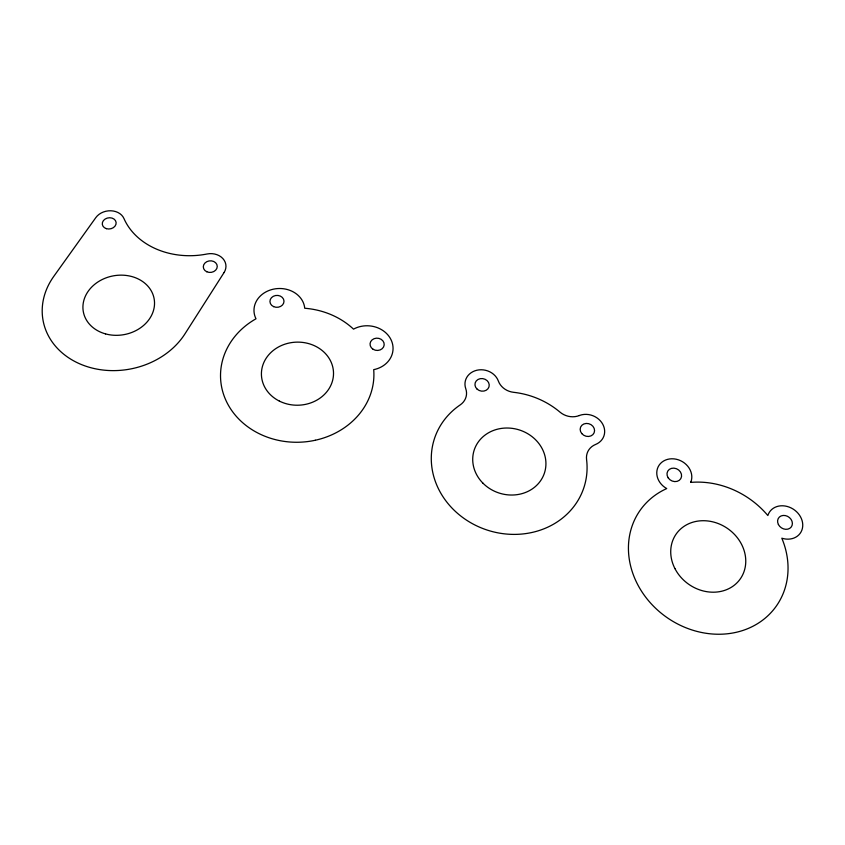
<?xml version="1.0" encoding="UTF-8"?>
<svg xmlns="http://www.w3.org/2000/svg" width="845" height="845" viewBox="0 0 845 845"><rect width="100%" height="100%" fill="white"/><g stroke="black" fill="none" stroke-linecap="round" stroke-linejoin="round"><path stroke-width="1.27" d="M690.893 481.977L690.724 482.4A83.243 72.29 35 0 1 767.851 515.534A18.664 15.675 34.5 0 1 789.156 507.084A18.664 15.675 34.5 0 1 802.37 528.516A18.664 15.675 34.5 0 1 781.805 538.191A83.243 72.29 35 0 1 742.787 630.486A83.243 72.29 35 0 1 638.091 585.342A83.243 72.29 35 0 1 666.737 488.568A18.062 15.569 28.5 0 1 658.181 466.789A18.062 15.569 28.5 0 1 680.542 460.673A18.062 15.569 28.5 0 1 690.893 481.977M224.083 272.523L184.981 333.828A76.578 63.555 -10.5 0 1 79.683 363.815A76.578 63.555 -10.5 0 1 53.795 276.357L95.812 217.619A15.675 12.58 -8.6 0 1 110.832 210.775A15.675 12.58 -8.6 0 1 123.961 218.538A72.078 57.956 -4.4 0 0 207.067 253.986A15.728 13.045 -5 0 1 222.858 258.549A15.728 13.045 -5 0 1 224.083 272.523M579.258 415.55L579.216 415.571A17.365 15.041 19.5 0 1 560.003 412.138A78.627 70.494 17.9 0 0 513.612 392.312A17.175 14.904 15 0 1 498.36 381.053A17.227 15.073 12.9 0 0 476.833 370.247A17.227 15.073 12.9 0 0 465.753 388.668A17.301 15.231 10.6 0 1 460.198 404.903A78.627 70.494 17.9 0 0 479.728 527.248A78.627 70.494 17.9 0 0 586.567 459.479A17.84 15.633 24.2 0 1 595.609 444.449A17.597 15.337 21.8 0 0 602.791 424.285A17.597 15.337 21.8 0 0 579.945 415.296L579.258 415.55M279.368 401.09A36.06 31.55 -1.7 0 0 333.521 373.511A36.06 31.55 -1.7 0 0 279.526 346.429A36.06 31.55 -1.7 0 0 279.368 401.09M105.562 333.902A35.997 29.871 -10.5 0 0 154.149 298.834A35.997 29.871 -10.5 0 0 96.467 282.969A35.997 29.871 -10.5 0 0 105.562 333.902M315.312 440.245A76.705 67.135 -1.7 0 0 373.701 369.656A25.593 22.213 3.9 0 0 390.918 339.489A25.593 22.213 3.9 0 0 353.516 329.138A76.705 67.135 -1.7 0 0 304.728 308.245A25.413 21.632 -1.8 0 0 273.379 289.17A25.413 21.632 -1.8 0 0 255.993 318.787A76.705 67.135 -1.7 0 0 226.661 401.935A76.705 67.135 -1.7 0 0 315.312 440.245M373.089 349.281A7.087 6.147 4.6 0 0 384.179 344.94A7.087 6.147 4.6 0 0 374.082 338.687A7.087 6.147 4.6 0 0 373.089 349.281M273.611 306.629A7.035 5.968 -1.8 0 0 283.994 301.137A7.035 5.968 -1.8 0 0 273.294 296.299A7.035 5.968 -1.8 0 0 273.611 306.629M206.793 271.763A6.992 5.809 -5 0 0 217.26 266.428A6.992 5.809 -5 0 0 206.771 261.696A6.992 5.809 -5 0 0 206.793 271.763M106.417 228.668A6.971 5.598 -8.6 0 0 116.114 222.404A6.971 5.598 -8.6 0 0 105.107 219.056A6.971 5.598 -8.6 0 0 106.417 228.668M477.076 389.101A7.182 6.274 12.9 0 0 489.001 386.83A7.182 6.274 12.9 0 0 480.213 378.676A7.182 6.274 12.9 0 0 477.076 389.101M581.782 433.591A7.33 6.39 21.8 0 0 594.109 432.82A7.33 6.39 21.8 0 0 586.198 423.44A7.33 6.39 21.8 0 0 581.782 433.591M482.907 483.139A36.958 33.135 17.9 0 0 544.486 472.894A36.958 33.135 17.9 0 0 500.567 428.542A36.958 33.135 17.9 0 0 482.907 483.139M668.163 477.805A7.52 6.485 28.5 0 0 680.795 478.65A7.52 6.485 28.5 0 0 673.909 468.141A7.52 6.485 28.5 0 0 668.163 477.805M778.403 524.502A7.774 6.528 34.5 0 0 791.205 527.048A7.774 6.528 34.5 0 0 785.354 515.577A7.774 6.528 34.5 0 0 778.403 524.502M674.954 568.632A39.123 33.98 34.9 0 0 739.882 579.469A39.123 33.98 34.9 0 0 709.885 521.259A39.123 33.98 34.9 0 0 674.954 568.632"/></g></svg>
